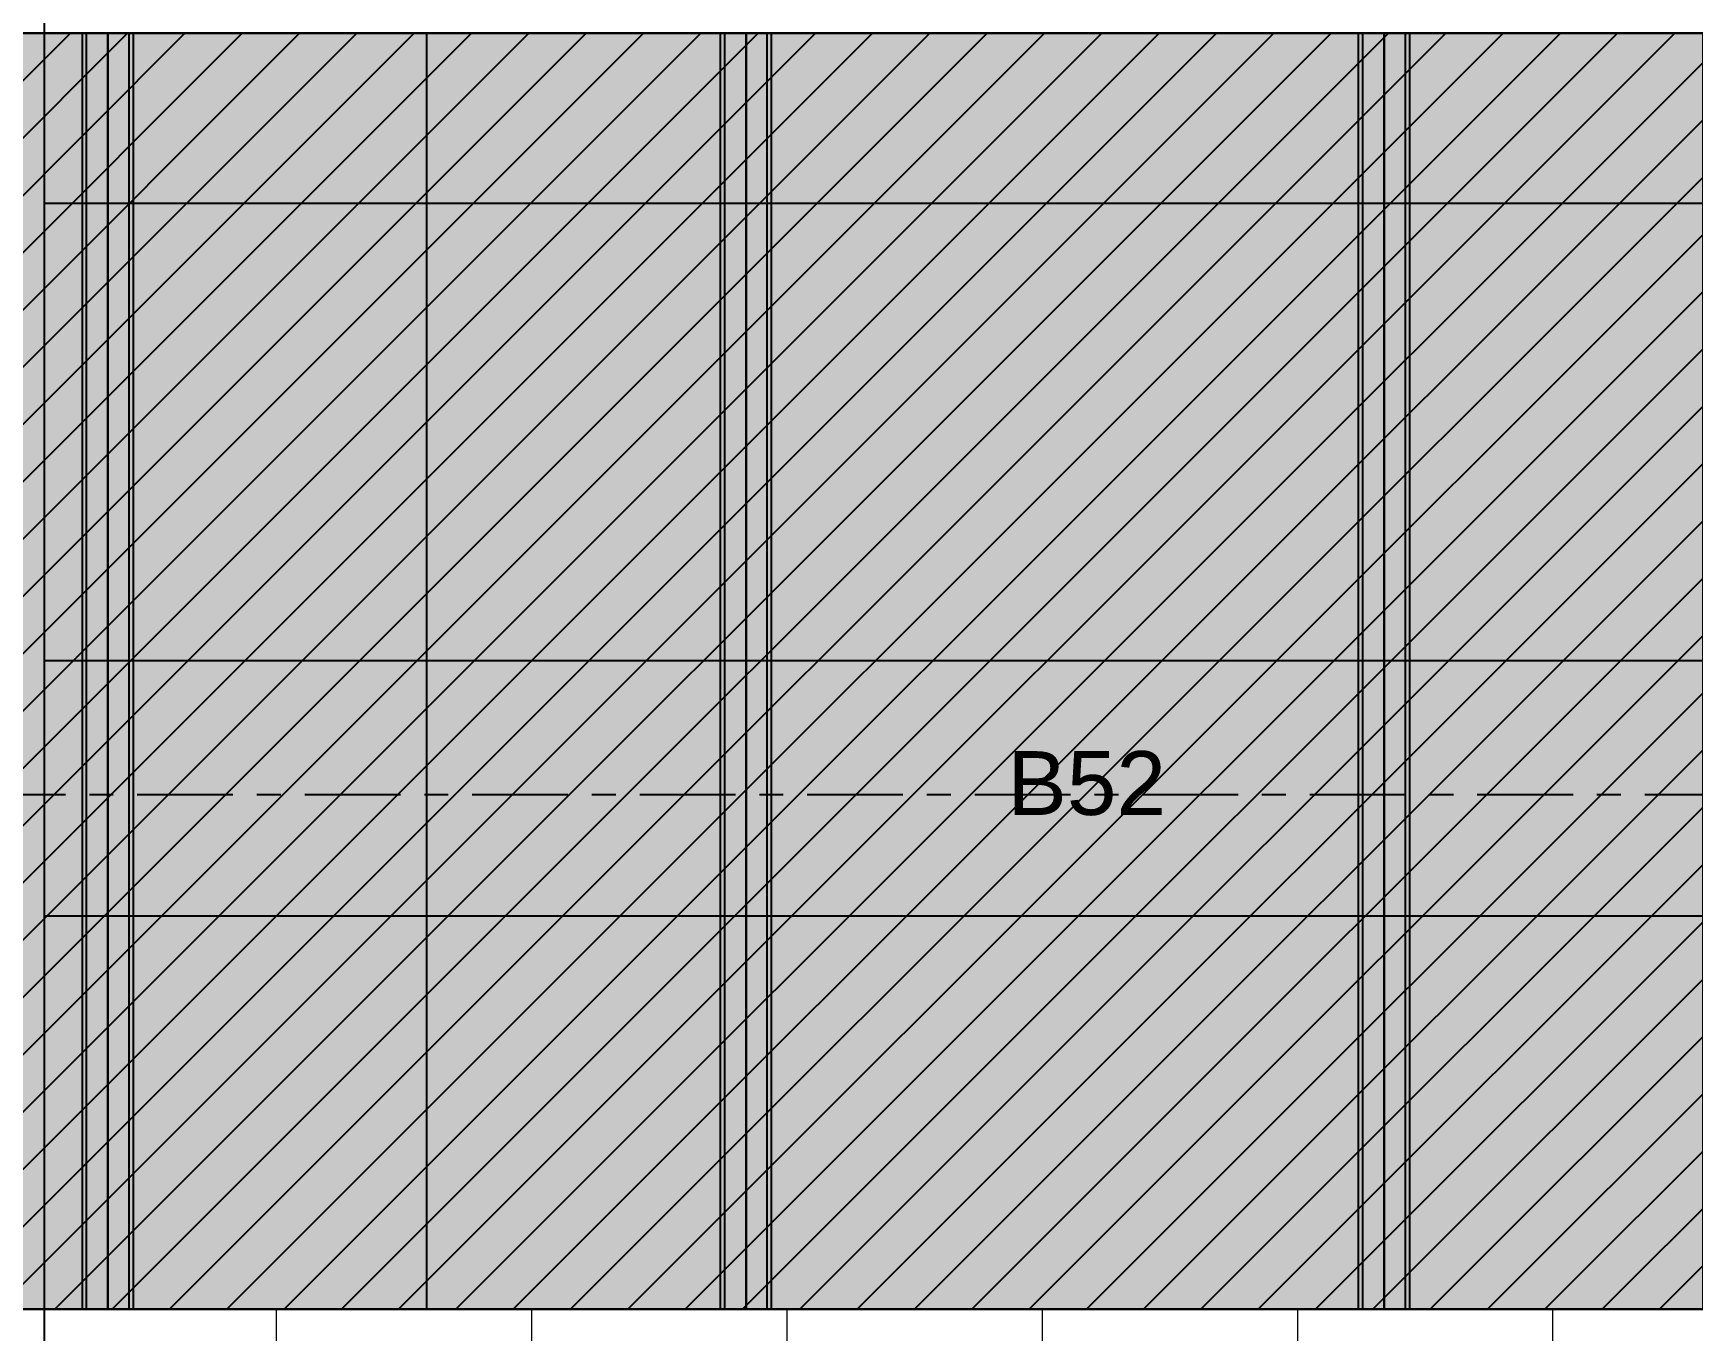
# Model space of a CAD drawing. Header units: millimetres. Extents: x 2519235 to 7246330, y 25937 to 201821.
# Drawn here: x 2627128 to 2631029, y 102239 to 105290 of the extents above; entities that cross this region are included whole.
import ezdxf
from ezdxf.enums import TextEntityAlignment as Align

# ---------------------------------------------------------------- set-up
doc = ezdxf.new("R2010")
doc.units = ezdxf.units.MM
doc.set_wipeout_variables(frame=1)
doc.linetypes.add('HIDDEN', pattern=[0.375, 0.25, -0.125])
doc.linetypes.add('TA_GL_000.90000', pattern=[2.475, 0.9, -0.225, 0.225, -0.225, 0.9])
for name, color, linetype in [('000 - 0_HIDE_OBJ_FRAMING_DEF_SUB_1', 7, 'Continuous'), ('000 - 0_SYM_DWG_GRIDLINE_MAIN_COLOR_251', 7, 'Continuous'), ('000 - CONCRETE_COL_HATCH_', 7, 'Continuous'), ('000 - CONCRETE_COL_WIPEOUT_', 7, 'Continuous'), ('000 - CONCRETE_PRECAST_CUT_COLOR_3', 7, 'Continuous'), ('000 - CONCRETE_PRECAST_HATCH_', 7, 'Continuous'), ('_Text-2', 7, 'Continuous'), ('_Wall-PRECAST-E1', 7, 'HIDDEN'), ('_งานโครงสร้าง', 7, 'Continuous'), ('A-GLAZ-CURT', 7, 'Continuous')]:
    doc.layers.add(name, color=color, linetype=linetype)
doc.styles.add('Arial_5', font='arial.ttf', dxfattribs={"height": 3})
doc.styles.add('TA', font='', dxfattribs={"height": 4.5})
doc.styles.get('TA').set_extended_font_data('Cordia New')

# ---------------------------------------------------------------- blocks, each defined once
blk = doc.blocks.new('DPA_Curved type C_Right 2 - Curved Type C_Right 2-31238587-ENTRANCE 1 - ELEVATION 1')
at = {"layer": '000 - 0_HIDE_OBJ_FRAMING_DEF_SUB_1', "color": 7}
for p, q in [((2983542.7, 105290), (2982917.7, 105290)), ((2982917.7, 105290), (2982967.7, 105290)), ((2982917.7, 102290), (2982917.7, 105290)), ((2982917.7, 102290), (2982917.7, 105290)), ((2982967.7, 105290), (2982977.7, 105290)), ((2982967.7, 102290), (2982967.7, 105290)), ((2982967.7, 102290), (2982967.7, 105290)), ((2982977.7, 105290), (2982996.9, 105290)), ((2982977.7, 102290), (2982977.7, 105290)), ((2982996.9, 105290), (2983482.7, 105290)), ((2982996.9, 102290), (2982996.9, 105290)), ((2983482.7, 105290), (2983492.7, 105290)), ((2983482.7, 102290), (2983482.7, 105290)), ((2983492.7, 105290), (2983542.7, 105290)), ((2983492.7, 102290), (2983492.7, 105290)), ((2983492.7, 102290), (2983492.7, 105290)), ((2983542.7, 105290), (2983542.7, 102290)), ((2983542.7, 105290), (2983542.7, 102290)), ((2982967.7, 102290), (2982917.7, 102290)), ((2982917.7, 102290), (2983542.7, 102290)), ((2982977.7, 102290), (2982967.7, 102290)), ((2982996.9, 102290), (2982977.7, 102290)), ((2983482.7, 102290), (2982996.9, 102290)), ((2983492.7, 102290), (2983482.7, 102290)), ((2983542.7, 102290), (2983492.7, 102290))]:
    blk.add_line(p, q, dxfattribs=at)
blk = doc.blocks.new('DPA_Curved type B - Curved Type B-V49-ENTRANCE 1 - ELEVATION 1')
at = {"layer": '000 - 0_HIDE_OBJ_FRAMING_DEF_SUB_1', "color": 7}
for p, q in [((2986542.7, 105290), (2986592.7, 105290)), ((2988042.7, 105290), (2986542.7, 105290)), ((2986542.7, 105290), (2986542.7, 102290)), ((2986542.7, 102290), (2986542.7, 105290)), ((2986592.7, 105290), (2986602.7, 105290)), ((2986592.7, 102290), (2986592.7, 105290)), ((2986592.7, 102290), (2986592.7, 105290)), ((2986602.7, 105290), (2987292.7, 105290)), ((2986602.7, 102290), (2986602.7, 105290)), ((2987292.7, 105290), (2987982.7, 105290)), ((2987292.7, 102290), (2987292.7, 105290)), ((2987982.7, 105290), (2987992.7, 105290)), ((2987982.7, 102290), (2987982.7, 105290)), ((2987992.7, 105290), (2988042.7, 105290)), ((2987992.7, 102290), (2987992.7, 105290)), ((2987992.7, 102290), (2987992.7, 105290)), ((2988042.7, 105290), (2988042.7, 102290)), ((2988042.7, 102290), (2988042.7, 105290)), ((2986542.7, 102290), (2988042.7, 102290)), ((2986592.7, 102290), (2986542.7, 102290)), ((2986602.7, 102290), (2986592.7, 102290)), ((2987292.7, 102290), (2986602.7, 102290)), ((2987982.7, 102290), (2987292.7, 102290)), ((2987992.7, 102290), (2987982.7, 102290)), ((2988042.7, 102290), (2987992.7, 102290))]:
    blk.add_line(p, q, dxfattribs=at)
blk = doc.blocks.new('DPA_Curved type A - Curved Type A-V48-ENTRANCE 1 - ELEVATION 1')
at = {"layer": '000 - 0_HIDE_OBJ_FRAMING_DEF_SUB_1', "color": 7}
for p, q in [((2989542.7, 105290), (2988042.7, 105290)), ((2988042.7, 105290), (2988092.7, 105290)), ((2988042.7, 102290), (2988042.7, 105290)), ((2988042.7, 102290), (2988042.7, 105290)), ((2988092.7, 105290), (2988102.7, 105290)), ((2988092.7, 102290), (2988092.7, 105290)), ((2988092.7, 102290), (2988092.7, 105290)), ((2988102.7, 105290), (2989482.7, 105290)), ((2988102.7, 102290), (2988102.7, 105290)), ((2989482.7, 105290), (2989492.7, 105290)), ((2989482.7, 102290), (2989482.7, 105290)), ((2989492.7, 105290), (2989542.7, 105290)), ((2989492.7, 102290), (2989492.7, 105290)), ((2989492.7, 102290), (2989492.7, 105290)), ((2989542.7, 105290), (2989542.7, 102290)), ((2989542.7, 102290), (2989542.7, 105290)), ((2988092.7, 102290), (2988042.7, 102290)), ((2988042.7, 102290), (2989542.7, 102290)), ((2988102.7, 102290), (2988092.7, 102290)), ((2989482.7, 102290), (2988102.7, 102290)), ((2989492.7, 102290), (2989482.7, 102290)), ((2989542.7, 102290), (2989492.7, 102290))]:
    blk.add_line(p, q, dxfattribs=at)
blk = doc.blocks.new('DPA_Curved type B - Curved Type B-V50-ENTRANCE 1 - ELEVATION 1')
at = {"layer": '000 - 0_HIDE_OBJ_FRAMING_DEF_SUB_1', "color": 7}
for p, q in [((2983542.7, 105290), (2983592.7, 105290)), ((2985042.7, 105290), (2983542.7, 105290)), ((2983542.7, 105290), (2983542.7, 102290)), ((2983542.7, 102290), (2983542.7, 105290)), ((2983592.7, 105290), (2983602.7, 105290)), ((2983592.7, 102290), (2983592.7, 105290)), ((2983592.7, 102290), (2983592.7, 105290)), ((2983602.7, 105290), (2984292.7, 105290)), ((2983602.7, 102290), (2983602.7, 105290)), ((2984292.7, 105290), (2984982.7, 105290)), ((2984292.7, 102290), (2984292.7, 105290)), ((2984982.7, 105290), (2984992.7, 105290)), ((2984982.7, 102290), (2984982.7, 105290)), ((2984992.7, 105290), (2985042.7, 105290)), ((2984992.7, 102290), (2984992.7, 105290)), ((2984992.7, 102290), (2984992.7, 105290)), ((2985042.7, 105290), (2985042.7, 102290)), ((2985042.7, 102290), (2985042.7, 105290)), ((2983542.7, 102290), (2985042.7, 102290)), ((2983592.7, 102290), (2983542.7, 102290)), ((2983602.7, 102290), (2983592.7, 102290)), ((2984292.7, 102290), (2983602.7, 102290)), ((2984982.7, 102290), (2984292.7, 102290)), ((2984992.7, 102290), (2984982.7, 102290)), ((2985042.7, 102290), (2984992.7, 102290))]:
    blk.add_line(p, q, dxfattribs=at)
blk = doc.blocks.new('W-1-PP17-ENT1_REV02_20260415-155428_PP17_ENT1_EX_ELE1')
at = {"layer": '000 - 0_HIDE_OBJ_FRAMING_DEF_SUB_1', "lineweight": 9}
h = blk.add_hatch(dxfattribs=at)
h.set_pattern_fill('FP_10', style=0, pattern_type=2)
h.set_pattern_definition([(90, (-17700.16, 101390), (-600, 4e-14), [])])
h.paths.add_polyline_path([(-18050.2, 101990), (5079.9, 101990), (5079.9, 102290), (-18050.2, 102290), (-18050.2, 102050.1)])
at = {"layer": '000 - 0_HIDE_OBJ_FRAMING_DEF_SUB_1', "color": 7, "lineweight": 9}
blk.add_line((-18050.2, 102290), (-10550.2, 102290), dxfattribs=at)
at = {"layer": 'A-GLAZ-CURT', "color": 7}
for name, p in [('DPA_Curved type C_Right 2 - Curved Type C_Right 2-31238587-ENTRANCE 1 - ELEVATION 1', (-3000942.9, 0)), ('DPA_Curved type B - Curved Type B-V50-ENTRANCE 1 - ELEVATION 1', (-3000942.9, 0)), ('DPA_Curved type A - Curved Type A-V48-ENTRANCE 1 - ELEVATION 1', (-3003942.9, 0)), ('DPA_Curved type B - Curved Type B-V49-ENTRANCE 1 - ELEVATION 1', (-3000942.9, 0))]:
    blk.add_blockref(name, p, dxfattribs=at)
blk = doc.blocks.new('*U1068')
at = {"layer": '000 - 0_SYM_DWG_GRIDLINE_MAIN_COLOR_251', "color": 7, "linetype": 'ByBlock', "ltscale": 5}
blk.add_line((20, 0), (-878, 0), dxfattribs=at)
at = {"color": 7, "style": 'TA', "flags": 1}
blk.add_attdef('LOCATION', (6, -6), '', height=4.5, rotation=270, dxfattribs=at)
blk = doc.blocks.new('W-1-PP17-ENT1_REV02_20260415-160509_PP17_ENT1_ELE1_DIMS_1')
at = {"layer": '000 - 0_SYM_DWG_GRIDLINE_MAIN_COLOR_251', "color": 7, "linetype": 'TA_GL_000.90000', "xscale": 50, "yscale": 50, "zscale": 50, "rotation": 180}
for p in [(-24600, 105290), (-24600, 103500), (-24600, 102290)]:
    blk.add_blockref('*U1068', p, dxfattribs=at)
blk = doc.blocks.new('W-1-PP17-ENT1_REV02_20260415-160712_PP17_ENT1_SE_ELE1')
at = {"layer": '_Wall-PRECAST-E1', "color": 7}
for points in [[(-18025, 102290), (-17400, 102290), (-17400, 105290), (-18025, 105290)], [(-17400, 105290), (-15900, 105290), (-15900, 102290), (-17400, 102290)], [(-15900, 102290), (-14400, 102290), (-14400, 105290), (-15900, 105290)], [(-14400, 105290), (-12900, 105290), (-12900, 102290), (-14400, 102290)]]:
    blk.add_lwpolyline(points, close=True, dxfattribs=at)
at = {"layer": '_งานโครงสร้าง', "color": 7}
blk.add_line((-17550, 116340), (-17550, 100790), dxfattribs=at)
at = {"layer": '_งานโครงสร้าง', "color": 7, "extrusion": (-1.22465e-16, 1, 0)}
for p, q in [((-17550, 103815), (-10550.2, 103815)), ((-17550, 103215), (-10550.2, 103215))]:
    blk.add_line(p, q, dxfattribs=at)
at = {"layer": '_งานโครงสร้าง', "color": 7}
blk.add_lwpolyline([(-10550, 105290), (-17550, 105290), (-17550, 104890), (-10550, 104890)], close=True, dxfattribs=at)
at = {"layer": '_Text-2', "color": 7, "style": 'Arial_5'}
blk.add_text('B52', height=150, dxfattribs=at).set_placement((-15099.4, 103527), align=Align.MIDDLE_CENTER)
blk = doc.blocks.new('*U1680')
at = {"layer": '000 - CONCRETE_COL_HATCH_'}
h = blk.add_hatch(dxfattribs=at)
h.set_pattern_fill('AR-CONC', scale=0.04)
h.set_pattern_definition([(50, (376950, -814206.8257), (7.28738676, -0.63756342), [0.762, -8.382]), (355, (376950, -814206.826), (-1.40973686, 7.64227381), [0.6096, -6.705623367]), (100.4514447, (376950.607, -814206.879), (5.877649884, 7.004710076), [0.64760035, -7.123609784]), (46.1842, (376950, -814204.794), (10.84316164, -1.68169312), [1.143, -12.573]), (96.6355576, (376950.904, -814204.934), (9.49616536, 9.89704498), [0.97140093, -10.68542433]), (351.1841512, (376950, -814204.794), (9.49616536, 9.89704498), [0.91439868, -10.05838928]), (21, (376951.016, -814205.3017), (6.06457565, -4.090607927), [0.762, -8.382]), (326, (376951.016, -814205.302), (2.472081134, 7.367518645), [0.6096, -6.7056]), (71.451445, (376951.5214, -814205.6426), (8.53665677, 3.276910755), [0.64760035, -7.123597504]), (37.5, (376950, -814206.8257), (0.12354413, 3.382201555), [0, -6.62432, 0, -6.8072, 0, -6.731]), (7.5, (376950, -814206.8257), (2.6727865, 4.007222993), [0, -3.88112, 0, -6.47192, 0, -2.5654]), (327.5, (376947.7343, -814206.8257), (5.423623807, -0.22914976), [0, -2.54, 0, -7.9248, 0, -10.5156]), (317.5, (376946.7183, -814206.8257), (5.925167255, 1.017059641), [0, -3.302, 0, -5.26288, 0, -7.4676])])
h.paths.add_polyline_path([(0, 0), (0, 3000), (5325, 3000), (5325, 14750), (8325, 14750), (8325, 0)])
blk = doc.blocks.new('A$Cad1447f0')
at = {"color": 7}
blk.add_blockref('*U1680', (-6825, -12000), dxfattribs=at)
at = {"layer": '000 - CONCRETE_PRECAST_HATCH_'}
h = blk.add_hatch(dxfattribs=at)
h.set_pattern_fill('ANSI31', scale=30)
h.paths.add_polyline_path([(-6825, -12000), (-6825, -9000), (-1500, -9000), (-1500, 2750), (1500, 2750), (1500, -12000)])
at = {"color": 7}
blk.add_lwpolyline([(-6825, -12000), (-6825, -9000), (-1500, -9000), (-1500, 2750), (1500, 2750), (1500, -12000)], close=True, dxfattribs=at)
at = {"layer": '000 - CONCRETE_PRECAST_CUT_COLOR_3', "color": 7}
for points in [[(-6625, -12000), (-6000, -12000), (-6000, -9000), (-6625, -9000)], [(-6000, -9000), (-4500, -9000), (-4500, -12000), (-6000, -12000)], [(-4500, -12000), (-3000, -12000), (-3000, -9000), (-4500, -9000)], [(-3000, -9000), (-1500, -9000), (-1500, -12000), (-3000, -12000)]]:
    blk.add_lwpolyline(points, close=True, dxfattribs=at)

msp = doc.modelspace()

# ---------------------------------------------------------------- block references
at = {"color": 7}
msp.add_blockref('W-1-PP17-ENT1_REV02_20260415-155428_PP17_ENT1_EX_ELE1', (2644703.703, 0), dxfattribs=at)

# ---------------------------------------------------------------- next in the draw order: block references
for name in ['W-1-PP17-ENT1_REV02_20260415-160509_PP17_ENT1_ELE1_DIMS_1', 'W-1-PP17-ENT1_REV02_20260415-160712_PP17_ENT1_SE_ELE1']:
    msp.add_blockref(name, (2644703.703, 0), dxfattribs=at)

# ---------------------------------------------------------------- next in the draw order: block references
msp.add_blockref('A$Cad1447f0', (2633303.686, 114290), dxfattribs=at)

doc.saveas('drawing.dxf')
